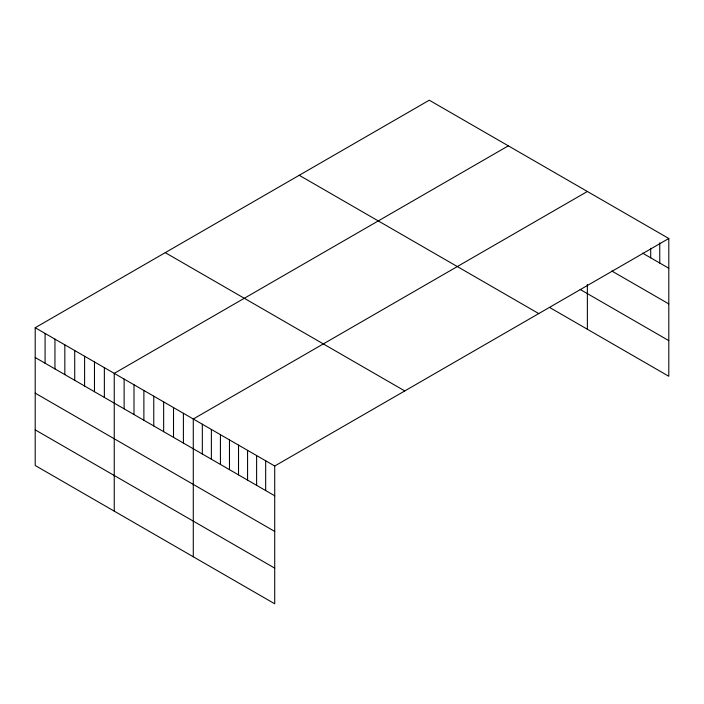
<?xml version="1.0" encoding="UTF-8"?>
<svg xmlns="http://www.w3.org/2000/svg" width="704" height="704" viewBox="0 0 704 704"><rect width="100%" height="100%" fill="white"/><g stroke="black" fill="none" stroke-linecap="round" stroke-linejoin="round"><path stroke-width="1.06" d="M35.2 327.73L274.718 466.013L274.718 603.794L35.2 465.502L35.2 327.73L429.282 100.206L668.8 238.498L668.8 376.27L549.639 307.472M508.323 145.842L114.242 373.366L114.242 511.139M587.365 191.479L193.283 418.994L193.283 556.776M274.718 466.013L668.8 238.498M642.558 253.114L668.8 268.259M611.794 270.996L668.8 303.908M580.175 289.458L668.8 340.63M299.235 175.287L538.754 313.579M165.246 252.648L404.765 390.931M35.2 357.5L274.718 495.783M35.2 393.14L274.718 531.423M35.2 429.862L274.718 568.146M659.754 242.836L659.754 263.041M650.707 248.248L650.707 257.814M587.365 284.434L587.365 329.252M265.672 460.794L265.672 490.556M256.617 455.567L256.617 485.338M247.57 450.34L247.57 480.11M238.524 445.122L238.524 474.883M229.478 439.894L229.478 469.665M220.431 434.667L220.431 464.438M211.376 429.449L211.376 459.21M202.33 424.222L202.33 453.992M183.401 413.292L183.401 443.062M173.518 407.59L173.518 437.36M163.645 401.887L163.645 431.649M153.762 396.185L153.762 425.946M143.88 390.474L143.88 420.244M133.998 384.771L133.998 414.542M124.124 379.069L124.124 408.839M104.359 367.664L104.359 397.426M94.477 361.953L94.477 391.723M84.603 356.25L84.603 386.021M74.721 350.548L74.721 380.318M64.838 344.846L64.838 374.607M54.956 339.143L54.956 368.905M45.082 333.432L45.082 363.202"/></g></svg>
